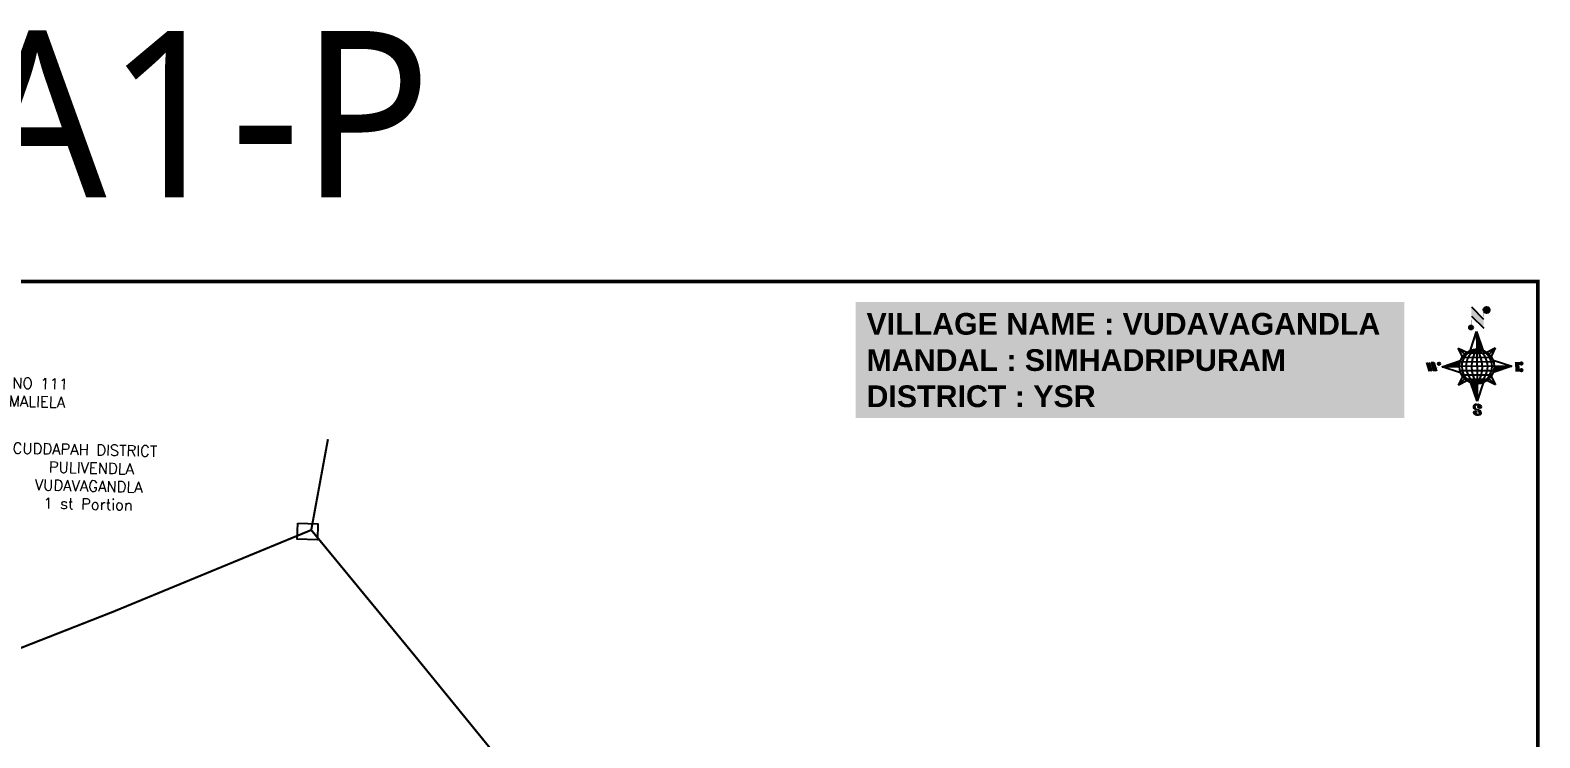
# Model space of a CAD drawing. Header units: inches. Extents: x 210057 to 233268, y 1605847 to 1613374.
# Drawn here: x 211984 to 214849, y 1611788 to 1613130 of the extents above; entities that cross this region are included whole.
import ezdxf

# ---------------------------------------------------------------- set-up
doc = ezdxf.new("R2010")
doc.units = ezdxf.units.IN
doc.header["$LTSCALE"] = 15
doc.header["$MEASUREMENT"] = 0
for name, color, linetype in [('bord', 1, 'Continuous'), ('CADAS', 1, 'Continuous'), ('TEXT', 1, 'Continuous'), ('text2', 7, 'Continuous'), ('VILLAGE BOUNDRY', 5, 'Continuous'), ('VILLAGE BOUNDRY STONES', 1, 'Continuous')]:
    doc.layers.add(name, color=color, linetype=linetype)
doc.styles.add('section', font='romant.shx', dxfattribs={"height": 2})
doc.styles.get("Standard").update_dxf_attribs({"font": 'arial.ttf'})
doc.styles.add('TMS', font='trebuc.ttf')
pattern_1 = [(270.375479083, (-2069700.0438, 9073869.3916), (1.91060089915, 0.0125210085), [])]
pattern_2 = [(0.375479083, (-2069700.0438, 9073869.3916), (-0.0125210085, 1.91060089915), [])]

# ---------------------------------------------------------------- blocks, each defined once
blk = doc.blocks.new('*X14')
at = {"color": 0, "linetype": 'Continuous'}
for p, q in [((6321.6, 240.5), (6322.3, 241.2)), ((6321.6, 240.3), (6322.3, 241)), ((6321.6, 240.1), (6322.3, 240.8)), ((6321.6, 239.9), (6322.4, 240.7)), ((6321.6, 239.8), (6322.4, 240.6)), ((6321.6, 239.6), (6322.5, 240.5)), ((6321.6, 239.4), (6322.5, 240.3)), ((6321.6, 239.2), (6322.6, 240.2)), ((6321.7, 239.1), (6322.6, 240.1)), ((6321.8, 240.8), (6322.4, 241.4)), ((6321.8, 239), (6322.7, 240)), ((6321.8, 239), (6322.8, 239.9)), ((6321.9, 238.9), (6322.9, 239.8)), ((6322, 238.8), (6323, 239.7)), ((6322.1, 241.3), (6322.4, 241.6)), ((6322.1, 238.7), (6323.1, 239.6)), ((6322.2, 238.6), (6323.1, 239.6)), ((6322.3, 238.5), (6323.2, 239.5)), ((6322.4, 238.5), (6323.3, 239.4)), ((6322.5, 238.4), (6323.4, 239.3)), ((6322.7, 238.4), (6323.6, 239.3)), ((6322.8, 238.3), (6323.7, 239.2)), ((6322.9, 238.3), (6323.8, 239.1)), ((6323.1, 238.2), (6323.9, 239.1)), ((6323.2, 238.2), (6324, 239)), ((6323.3, 238.2), (6324.2, 239)), ((6323.5, 238.1), (6324.3, 238.9)), ((6323.7, 238.1), (6324.4, 238.9)), ((6323.8, 238.1), (6324.6, 238.8)), ((6324.1, 238.2), (6324.7, 238.8)), ((6324.3, 238.3), (6324.9, 238.8)), ((6324.6, 238.3), (6325.1, 238.8)), ((6324.8, 238.4), (6325.2, 238.8)), ((6325.1, 238.5), (6325.4, 238.8)), ((6325.4, 238.6), (6325.6, 238.8))]:
    blk.add_line(p, q, dxfattribs=at)
blk = doc.blocks.new('*X13')
at = {"color": 0, "linetype": 'Continuous'}
for p, q in [((6324.4, 240.3), (6324.5, 240.4)), ((6324.6, 240.3), (6324.8, 240.5)), ((6324.7, 240.2), (6325, 240.5)), ((6324.8, 240.2), (6325.2, 240.6)), ((6325, 240.1), (6325.5, 240.6)), ((6325.1, 240.1), (6325.6, 240.6)), ((6325.2, 240), (6325.8, 240.6)), ((6325.3, 240), (6326, 240.6)), ((6325.4, 239.9), (6326.1, 240.6)), ((6325.5, 239.8), (6326.2, 240.5)), ((6325.6, 239.8), (6326.3, 240.5)), ((6325.7, 239.7), (6326.5, 240.4)), ((6325.9, 239.6), (6326.6, 240.3)), ((6326, 239.5), (6326.7, 240.3)), ((6326, 239.4), (6326.8, 240.2)), ((6326.1, 239.3), (6327, 240.2)), ((6326.2, 239.3), (6327.1, 240.1)), ((6326.3, 239.2), (6327.1, 240)), ((6326.4, 239.1), (6327.2, 239.9)), ((6326.5, 239), (6327.3, 239.8)), ((6326.5, 238.9), (6327.4, 239.7)), ((6326.6, 238.8), (6327.5, 239.6)), ((6326.7, 238.7), (6327.5, 239.5)), ((6326.8, 238.6), (6327.6, 239.4)), ((6326.8, 238.5), (6327.7, 239.3)), ((6326.8, 236.5), (6327.4, 237)), ((6326.9, 238.3), (6327.8, 239.2)), ((6326.9, 238.2), (6327.9, 239.1)), ((6326.9, 236.8), (6327.6, 237.4)), ((6327, 238.1), (6327.8, 239)), ((6327, 237.9), (6327.8, 238.8)), ((6327, 237.8), (6327.8, 238.6)), ((6327, 237.6), (6327.8, 238.4)), ((6327, 237.4), (6327.8, 238.2)), ((6327, 237.3), (6327.8, 238)), ((6327, 237.1), (6327.8, 237.9))]:
    blk.add_line(p, q, dxfattribs=at)
blk = doc.blocks.new('sy')
at = {"layer": 'bord', "extrusion": (0.000169932, 0.004808, 0.999988)}
h = blk.add_hatch(dxfattribs=at)
h.set_pattern_fill('LINE', color=8, scale=15.285135, angle=0.3755, style=0)
h.set_pattern_definition(pattern_2)
h.paths.add_polyline_path([(-0.2, 22.9, -0.090992), (8, 21.5), (-0.3, 45.9)])
h = blk.add_hatch(dxfattribs=at)
h.set_pattern_fill('LINE', color=8, scale=15.285135, angle=-89.6245, style=0)
h.set_pattern_definition(pattern_1)
h.paths.add_polyline_path([(-22.9, -0.2, -0.090992), (-21.5, 8), (-45.9, -0.3)])
h = blk.add_hatch(dxfattribs=at)
h.set_pattern_fill('LINE', color=8, scale=15.285135, angle=-89.6245, style=0)
h.set_pattern_definition(pattern_1)
h.paths.add_polyline_path([(45.9, 0.3), (22.9, 0.2, -0.090992), (21.5, -8)])
h = blk.add_hatch(dxfattribs=at)
h.set_pattern_fill('LINE', color=8, scale=15.285135, angle=0.3755, style=0)
h.set_pattern_definition(pattern_2)
h.paths.add_polyline_path([(0.2, -22.9, -0.090992), (-8, -21.5), (0.3, -45.9)])
for p, q in [((-7.3, 78.3, -0.4), (8.9, 62.3, -0.3)), ((-7.3, 66.2, -0.3), (9, 50.2, -0.2)), ((-8.3, 21.4, -0.1), (-0.3, 45.9, -0.2)), ((-0.3, 45.9, -0.2), (8, 21.5, -0.1)), ((-0.3, 45.9, -0.2), (-0.2, 22.9, -0.1)), ((-24.5, 24.2, -0.1), (-13.3, 18.7, -0.1)), ((-24.5, 24.2, -0.1), (-16.3, 16.1, -0.1)), ((-18.8, 13.1, -0.1), (-24.5, 24.2, -0.1)), ((13.1, 18.8, -0.1), (24.2, 24.5, -0.1)), ((24.2, 24.5, -0.1), (16.1, 16.3, -0.1)), ((24.2, 24.5, -0.1), (18.7, 13.3, -0.1)), ((-66.6, 5, 0), (-62.8, -6.2, 0)), ((-63.4, 5.1, 0), (-59.5, -6.2, 0)), ((-60.2, 5.1, 0), (-56.3, -6.2, 0)), ((-60.2, 5.1, 0), (-56.9, 5.1, 0)), ((-56.9, 5.1, 0), (-53.1, -6.1, 0)), ((-45.9, -0.3, 0), (-21.5, 8, 0)), ((21.4, 8.3, 0), (45.9, 0.3, 0)), ((45.9, 0.3, 0), (21.5, -8, 0)), ((22.9, 0.2, 0), (45.9, 0.3, 0)), ((51.5, 5.7, 0), (51.6, -6.7, 0)), ((55.1, -6.7, 0), (55, 5.7, 0)), ((-45.9, -0.3, 0), (-22.9, -0.2, 0)), ((-21.4, -8.3, 0), (-45.9, -0.3, 0)), ((-24.2, -24.5, 0.1), (-18.7, -13.3, 0.1)), ((-24.2, -24.5, 0.1), (-16.1, -16.3, 0.1)), ((-13.1, -18.8, 0.1), (-24.2, -24.5, 0.1)), ((24.5, -24.2, 0.1), (13.3, -18.7, 0.1)), ((24.5, -24.2, 0.1), (16.3, -16.1, 0.1)), ((18.8, -13.1, 0.1), (24.5, -24.2, 0.1)), ((0.3, -45.9, 0.2), (-8, -21.5, 0.1)), ((0.2, -22.9, 0.1), (0.3, -45.9, 0.2)), ((8.3, -21.4, 0.1), (0.3, -45.9, 0.2))]:
    blk.add_line(p, q, dxfattribs=at)
at = {"layer": 'bord', "color": 8, "linetype": 'ByBlock', "extrusion": (0.000169932, 0.004808, 0.999988)}
for p, q in [((-0.2, 22.9, -0.1), (0.2, -22.9, 0.1)), ((22.9, 0.2, 0), (-22.9, -0.2, 0)), ((22.2, 5.9, 0), (-22.2, 5.6, 0)), ((19.8, 11.6, -0.1), (-19.9, 11.3, -0.1)), ((15.1, 17.3, -0.1), (-15.3, 17.1, -0.1)), ((22.2, -5.6, 0), (-22.2, -5.9, 0)), ((19.9, -11.3, 0.1), (-19.8, -11.6, 0.1)), ((15.3, -17.1, 0.1), (-15.1, -17.3, 0.1))]:
    blk.add_line(p, q, dxfattribs=at)
at = {"layer": 'bord', "extrusion": (0.000169932, 0.004808, 0.999988)}
for points, const_width in [([(-7.2, 54.1), (-7.3, 78.3)], 0.291), ([(9, 50.2), (8.8, 74.4)], 0.291), ([(-67.7, 5), (-63.4, 5.1)], 0.116), ([(-59.5, -6.2), (-58.5, 0.3)], 0.116), ([(-53.1, -6.1), (-51.6, 3.5)], 0.116), ([(49.7, 5.7), (58.6, 5.7)], 0.128), ([(55.1, 0.4), (56.8, 0.4)], 0.128), ([(-59.5, -6.2), (-64.4, -6.2)], 0.116), ([(-56.3, -6.2), (-51.5, -6.1)], 0.116), ([(58.7, -6.7), (49.8, -6.8)], 0.128)]:
    blk.add_lwpolyline(points, dxfattribs=dict(at, const_width=const_width))
for points, const_width in [([(11.3, 75.7, 1), (14.4, 73.1, 1)], 4.03), ([(-8.6, 52.2, 1), (-6.6, 50.5, 1)], 2.69), ([(-50.6, 4.1, 1), (-49.3, 3, 1)], 1.61), ([(57.9, 4.5, 1), (59.3, 3.4, 1)], 1.77), ([(58, -4.4, 1), (59.3, -5.5, 1)], 1.77), ([(-1.6, -61.3, 1), (-3.1, -60.1, 1)], 2), ([(4.4, -53.7, 1), (2.9, -52.5, 1)], 2)]:
    blk.add_lwpolyline(points, format="xyb", close=True, dxfattribs=dict(at, const_width=const_width))
for points in [[(-3.7, -62.2), (-2.4, -63.4), (-0.4, -63.9), (2.3, -63.8), (4.2, -63.1), (5.5, -61.6), (5.4, -60.2), (4.6, -58.9), (4, -58.4), (2.3, -57.6), (-1.3, -56.6), (-2.8, -55.9), (-3.4, -55.4), (-4.2, -54), (-4.2, -52.1), (-3, -50.7), (-1.2, -50), (1.8, -49.8), (3.8, -50.5), (4.8, -51.6)], [(-1.3, -56.6), (-2.1, -55.5), (-2.4, -54.3), (-2.5, -52.5), (-2.2, -51.6), (-1.4, -50.5), (-0.2, -49.9)], [(2.3, -63.8), (3.3, -62.7), (3.6, -61.4), (3.4, -60.2), (2.6, -58.6), (1.1, -57.3)]]:
    blk.add_lwpolyline(points, dxfattribs=at)
for centre, radius in [((12.8, 74.4), 4.03), ((-7.6, 51.3), 2.69), ((0, 0), 22.9), ((-49.9, 3.5), 1.61), ((58.6, 3.9), 1.77), ((58.6, -4.9), 1.77), ((-2.3, -60.7), 2), ((3.7, -53.1), 2)]:
    blk.add_circle(centre, radius, dxfattribs=at)
at = {"layer": 'bord', "color": 8, "linetype": 'ByBlock', "extrusion": (0.000169932, 0.004808, 0.999988)}
for centre, radius, start, end in [((3.1, 0), 23.1, 98.0037, 262.7474), ((11.2, 0.1), 25.5, 116.3648, 244.3863), ((33.1, 0.2), 40.3, 145.6675, 215.0836), ((-11.2, -0.1), 25.5, 296.3648, 64.3863), ((-33.1, -0.2), 40.3, 325.6675, 35.0836), ((-3.1, 0), 23.1, 278.0037, 82.7474)]:
    blk.add_arc(centre, radius, start, end, dxfattribs=at)
at = {"layer": 'bord', "extrusion": (0.000169932, 0.004808, 0.999988)}
for points in [[(-7.3, 78.3), (8.9, 62.3), (-7.3, 66.2), (9, 50.2)], [(-66.6, 5), (-63.4, 5.1), (-62.8, -6.2), (-59.5, -6.2)], [(-60.2, 5.1), (-56.9, 5.1), (-56.3, -6.2), (-53.1, -6.1)], [(55, 5.7), (55.1, -6.7), (51.5, 5.7), (51.6, -6.7)]]:
    blk.add_solid(points, dxfattribs=at)
at = {"layer": 'bord', "extrusion": (0.000169932, 0.004808, 0.999988), "xscale": 1.444935456737715, "yscale": 1.444935456737715, "zscale": 1.444935456737715, "rotation": 141.1624086003328}
for name, p in [('*X13', (7334.5, -5516.8)), ('*X14', (7337.2, -5520.6))]:
    blk.add_blockref(name, p, dxfattribs=at)

msp = doc.modelspace()

# ---------------------------------------------------------------- linework, layer by layer
at = {"layer": 'VILLAGE BOUNDRY', "const_width": 7}
msp.add_lwpolyline([(210060.7, 1612653.2), (214845.4, 1612653.2), (214845.4, 1606540.9), (210060.7, 1606540.9)], close=True, dxfattribs=at)
at = {"layer": 'VILLAGE BOUNDRY', "const_width": 4}
msp.add_lwpolyline([(211863.3, 1611917.7), (212141.6, 1612026.8), (212517.6, 1612181.8), (212549.3, 1612354), (212517.6, 1612181.8), (212714.7, 1611942.6), (212865.1, 1611758.2)], dxfattribs=at)
at = {"layer": 'VILLAGE BOUNDRY STONES'}
msp.add_lwpolyline([(212491.9, 1612194.6), (212529.9, 1612193.7), (212529.2, 1612163.3), (212491.2, 1612164.2)], close=True, dxfattribs=at)

# ---------------------------------------------------------------- block references
at = {"layer": 'text2', "xscale": 1.44, "yscale": 1.44, "zscale": 1.44}
msp.add_blockref('sy', (214729.5, 1612492), dxfattribs=at)

# ---------------------------------------------------------------- texts
at = {"layer": 'CADAS', "color": 2, "style": 'TMS'}
msp.add_text('A1-P', height=315.69, dxfattribs=at).set_placement((211866.6, 1612812.6))
at = {"layer": 'TEXT', "char_height": 20.597, "attachment_point": 1, "rotation": 358.6885, "style": 'section'}
for s, insert, width in [('\\pi5.88485;NO 111 \\P\\pi5.25802E-013;MALIELA', (211944.7, 1612471.2), 129.467), ('\\pi21.57779;CUDDAPAH DISTRICT \\P\\pi91.2152;PULIVENDLA \\P\\pi65.22377;VUDAVAGANDLA \\P\\pi82.38793;1 st Portion', (211929.6, 1612348.1), 376.631)]:
    msp.add_mtext(s, dxfattribs=dict(at, insert=insert, width=width))
at = {"layer": 'text2', "insert": (213571.3, 1612593.4), "char_height": 41.194, "width": 1000.067, "attachment_point": 1, "bg_fill": 1, "box_fill_scale": 1.5, "bg_fill_color": 9, "bg_fill_transparency": 0}
msp.add_mtext('{\\fArial|b1|i0|c0|p34;\\C1;VILLAGE NAME :\\C5; VUDAVAGANDLA\\P\\C1;MANDAL : \\C5;SIMHADRIPURAM\\P\\C1;DISTRICT : \\C5;YSR}', dxfattribs=at)

doc.saveas('drawing.dxf')
